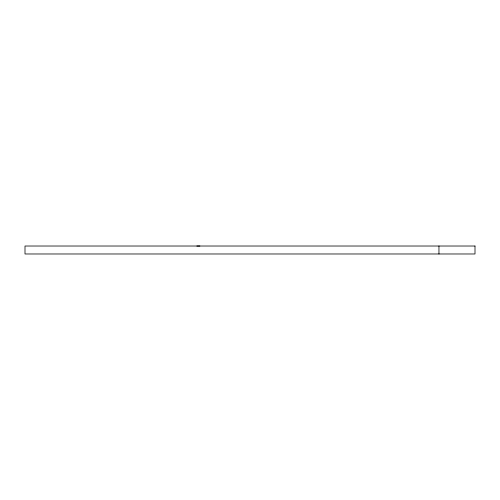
<?xml version="1.0" encoding="UTF-8"?>
<svg xmlns="http://www.w3.org/2000/svg" width="500" height="500" viewBox="0 0 500 500"><rect width="100%" height="100%" fill="white"/><g stroke="black" fill="none" stroke-linecap="round" stroke-linejoin="round"><path stroke-width="0.75" d="M196.85 246.044L199.894 246.019M438.956 246.019L438.956 253.981M475 246.019L25 246.019L25 253.981L475 253.981L475 246.019"/></g></svg>
